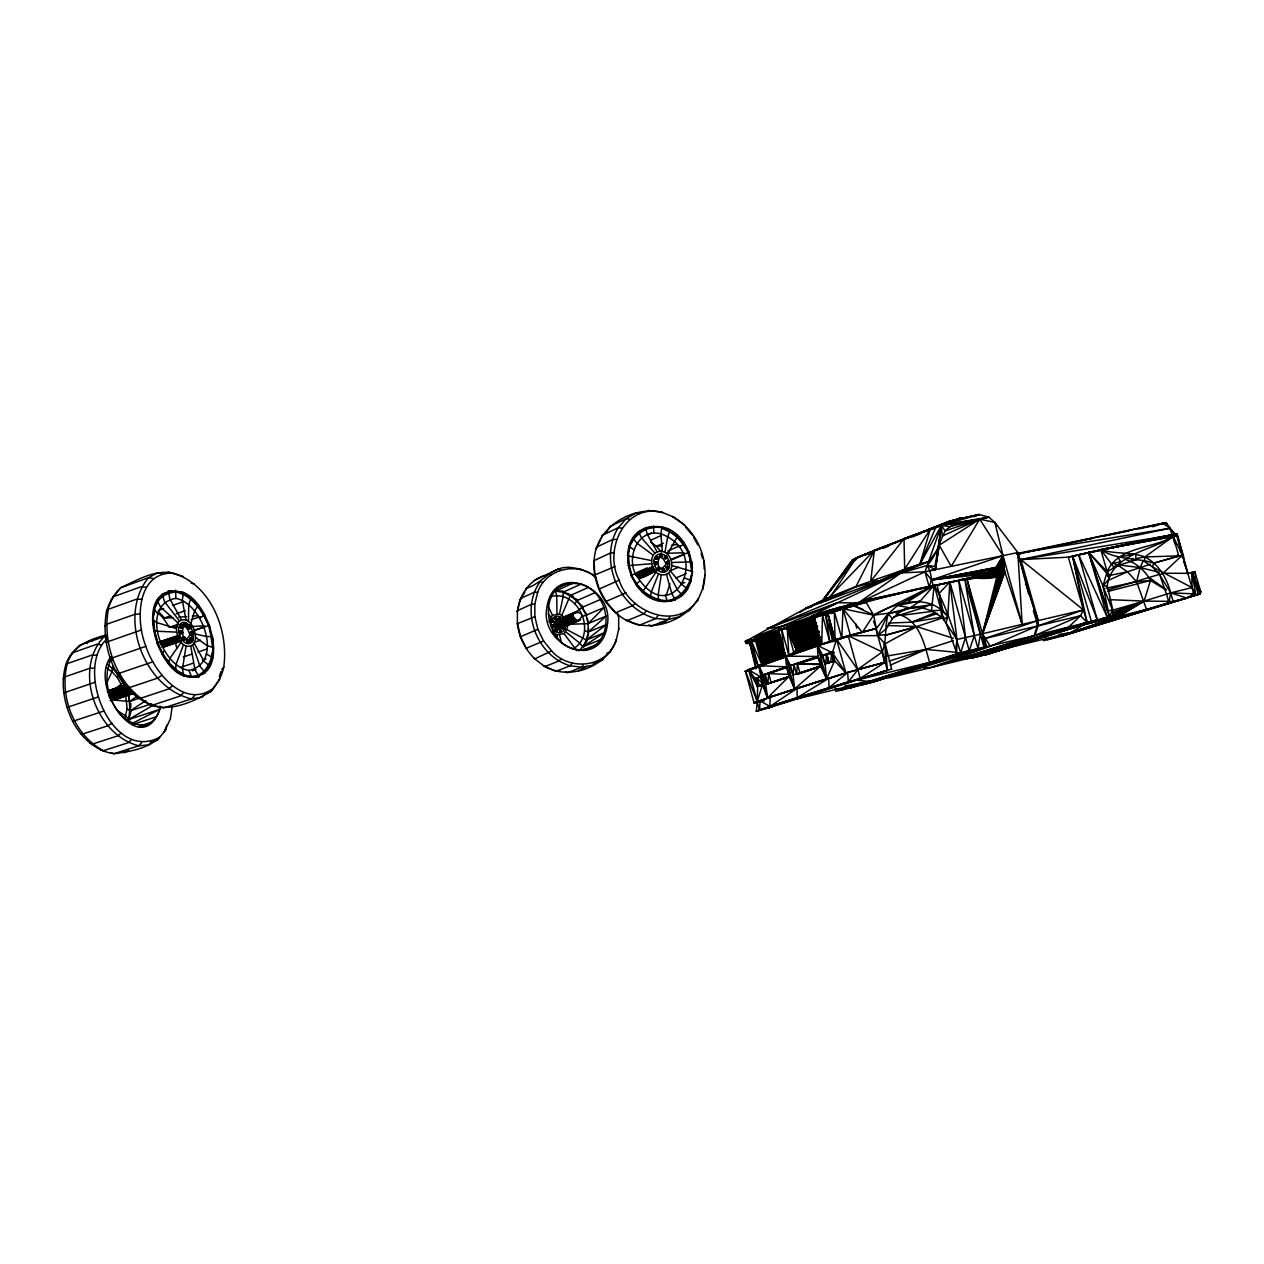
<?xml version="1.0" encoding="UTF-8"?>
<svg xmlns="http://www.w3.org/2000/svg" width="1264" height="1264" viewBox="0 0 1264 1264"><rect width="100%" height="100%" fill="white"/><g stroke="black" fill="none" stroke-linecap="round" stroke-linejoin="round"><path stroke-width="1.5" d="M557.155 638.399L557.171 634.812L552.605 632.095M190.848 646.52L194.94 669.588L198.906 676.888C157.573 682.718 128.596 584.79 183.517 592.547C212.747 603.576 233.082 685.941 183.707 675.892C153.055 665.812 132.783 579.813 183.517 592.547L182.316 600.321L186.013 619.976C196.094 623.705 200.976 648.685 186.077 646.125C175.838 642.507 170.988 617.164 186.013 619.976M175.87 598.393C139.783 604.16 160.67 666.507 188.952 670.378C223.791 663.079 203.346 603.418 175.87 598.393L175.664 590.146M188.462 621.572L188.731 604.54L191.291 597.698L175.949 591.678L168.27 590.715L169.818 598.883L181.242 619.486M825.787 597.603L821.837 601.332L856.044 558.103L904.013 538.717L941.443 525.413L979.711 519.156L994.863 522.395L1017.836 552.558L1037.317 620.798L1037.112 626.075L1034.11 635.713L956.658 653.614L956.974 639.458L949.849 582.009L990.502 575.468L998.244 576.147L1001.467 575.547L1004.69 572.387L1003.016 555.623L994.863 522.395L988.701 517.071L979.158 514.543L950.354 520.926L862.475 555.259L852.22 560.236L821.837 601.332L806.005 608.189L745.365 641.385L745.918 643.408L748.256 643.518L756.804 639.142L747.15 640.105L747.703 642.128L745.918 643.408L755.082 641.085M799.606 612.471C836.989 590.62 879.396 578.849 919.908 564.107L941.443 525.413L949.817 526.551L988.701 517.071C974.576 521.89 956.121 519.22 945.156 530.927C939.168 542.54 936.482 555.56 927.191 565.498L929.846 570.791L933.211 585.975L956.2 581.077C911.154 589.972 866.093 600.89 822.485 615.315L821.742 644.45L745.412 671.152L754.039 702.816L760.975 701.457M764.388 700.73L754.039 702.816L770.171 697.207L757.199 701.947L756.33 711.237L769.887 706.418L770.171 697.207L845.869 672.938L884.326 662.478L882.304 651.955C887.012 639.821 884.563 626.407 888.26 613.609L897.472 605.567L934.143 585.2C946.341 605.914 953.167 629.883 960.703 652.714L849.613 688.011L835.883 691.408L835.03 688.295L840.291 690.318L960.703 652.714L965.506 637.498L958.712 580.255L1004.327 570.427L1003.016 555.623L979.711 519.156L945.156 530.927L941.443 525.413L950.354 520.926L979.158 514.543L973.659 516.676M811.425 607.099L806.005 608.189L901.074 572.892L924.964 571.802L1017.836 552.558L1022.181 624.369L1004.327 570.427L1002.494 568.721L1003.016 555.623L931.505 579.907L929.182 586.828L917.664 589.466M866.203 602.454L843.009 608.774L841.792 638.399L836.752 640.026M1043.321 640.706L1061.112 636.361L1200.105 593.938L1200.8 592.058L1194.938 572.007L1187.812 573.35L1177.558 535.873L1173.134 536.505C1151.393 550.914 1111.024 553.964 1107.296 586.006L1114.121 615.679L1035.058 635.476L932.563 667.155L965.206 659.176L1035.058 635.476L1038.06 625.854L1038.265 620.577L1020.87 559.604L1018.547 557.329M666.46 574.409L671.832 593.606L675.229 599.752C626.375 615.71 604.713 519.757 661.925 526.914C699.608 534.498 705.865 607.526 658.686 600.953L658.244 594.554L661.262 574.741C648.985 572.687 647.768 549.192 662.273 551.499C674.47 553.6 675.703 576.937 661.262 574.741M662.273 551.499L660.914 533.819L661.925 526.914L645.398 527.704L647.342 534.498L657.09 551.783M658.686 600.953C680.743 603.702 694.805 581.946 691.945 561.832L671.769 562.496M675.229 599.752C650.028 605.693 625.854 580.35 628.524 556.018C627.987 534.514 651.387 520.879 670.252 530.28L667.755 536.584L664.911 552.542M129.592 720.322L128.675 719.548L130.476 703.416M955.726 650.312L946.151 623.057L947.795 616.153L949.849 582.009L933.211 585.975L934.143 585.2L943.971 620.134L956.974 639.458L955.726 650.312L956.658 653.614M112.543 666.46L111.943 671.705L106.46 683.634M986.299 654.61L1109.46 616.832L1102.951 586.022L1109.207 578.786L1100.802 549.714L1176.942 533.803L1176.8 535.715L1100.802 549.714L1068.333 557.171L1020.87 559.604L1017.947 557.424M754.324 636.993L778.924 627.465L843.009 608.774L873.614 615.157C896.208 602.106 928.566 592.563 947.795 616.153L943.971 620.134L941.696 617.211L931.521 610.733L934.143 585.2L865.066 600.526L826.624 611.128L827.209 613.261L814.348 617.638L821.742 644.45L820.32 643.329L820.099 640.263L795.972 648.653L787.282 628.698L779.493 629.551L754.324 636.993L754.877 639.047L747.703 642.128L745.365 641.385L748.256 643.518M859.883 602.407L865.066 600.526L873.614 615.157L877.753 635.634L885.306 644.277L885.163 662.257L845.869 672.938L832.391 652.698L817.35 645.446L758.763 665.67L762.508 684.567L767.548 697.854L794.598 688.991L793.097 675.039L793.966 664.753L817.95 656.427L817.35 645.446L848.223 635.729L876.3 628.477L888.26 613.609L910.191 607.81L932.437 604.619L920.777 607.51L910.191 607.81L897.472 605.567L920.35 600.969L934.143 585.2L929.182 586.828L924.964 571.802L941.443 525.413L979.158 514.543L973.612 516.502M223.775 667.013C228.863 630.215 210.898 583.842 172.568 573.082C154.382 569.385 136.717 580.445 120.633 587.76C113.839 594.554 108.925 602.612 106.429 611.918C99.967 647.705 116.794 691.218 151.949 705.359C172.015 711.727 193.787 701.52 210.93 691.455C216.934 684.235 221.943 676.382 223.775 667.013L221.69 669.462M852.189 635.286L875.794 628.587L887.423 670.362L769.887 706.418L760.043 700.762L757.231 701.488L745.412 671.152L763.093 664.674L763.614 661.293L757.752 639.837L779.177 632.063L757.183 639.963L756.03 638.826L747.703 642.128L756.804 639.142L745.918 643.408M186.077 646.125L182.458 668.703L183.707 675.892C207.059 682.181 215.844 654.831 212.447 636.535L206.143 636.471L195.193 633.88M770.171 697.207L757.231 701.488L748.557 669.62L755.24 678.721L761.386 676.698C755.193 676.082 756.172 683.208 759.332 685.862L760.264 685.783L757.357 686.463L748.557 669.62L817.35 645.446L822.785 655.732L825.013 663.821L826.561 678.847L767.548 697.854L760.375 676.793L748.557 669.62L836.563 639.284L857.577 669.493L885.163 662.257L860.073 678.484L756.33 711.237L772.351 706.797M757.831 681.407L757.231 701.488L762.508 684.567L757.357 686.463L755.24 678.721L761.386 676.698M186.709 640.485L188.826 639.758C183.201 640.216 190.248 645.951 189.553 640.516C186.582 637.309 188.462 645.351 189.869 641.67M191.227 626.96C188.905 631.763 186.14 623.721 190.959 626.201C190.106 633.469 189.284 621.477 189.284 626.043M190.406 633.043C191.385 629.235 196.236 634.591 191.97 634.986C187.562 634.165 195.509 629.804 190.548 632.395M191.907 640.327C188.573 641.701 190.485 634.749 192.95 638.115C194.609 641.812 189.458 639.426 191.701 637.325M191.97 634.986L193.692 633.58M183.233 637.862C184.275 634.291 186.819 641.527 183.754 639.347C180.61 636.424 183.754 642.807 185.176 638.036L183.801 638.083L185.018 637.672M186.282 625.775C183.169 625.475 185.713 620.482 186.756 624.4C186.535 628.935 180.594 623.421 185.223 622.82M185.065 626.201L185.571 625.206M859.52 678.183L856.328 680.174L868.889 681.391L849.613 688.011L871.828 682.402L984.071 647.247L982.476 633.738L1001.467 575.547L993.346 576.621L991.608 576.021L989.586 572.608M182.569 632.158C180.942 636.74 176.865 629.978 181.826 630.799C184.765 634.354 178.745 633.612 181.021 630.578M179.836 626.075C180.831 622.267 185.697 627.639 181.4 628.05C176.976 627.213 184.971 622.82 179.978 625.427M182.016 638.288L184.797 637.34M871.828 682.402L986.173 646.82L984.814 638.525L1037.112 626.075L990.281 646.299L982.476 633.738L1000.014 576.305L993.457 576.842L990.502 575.468L989.759 573.587L958.065 580.65C972.332 574.33 992.556 583.842 1004.137 572.086L1003.016 555.623L995.763 567.457L931.505 579.907L924.964 571.802L859.899 602.201M213.426 688.185C184.607 709.878 154.082 672.085 145.913 646.331C135.659 621.54 136.275 572.56 172.568 573.082M588.597 628.698C587.886 636.898 585.327 645.493 578.754 650.881M870.706 581.266L874.34 550.314L961.383 517.719L904.013 538.717L870.706 581.266L879.238 580.998L904.676 569.195L928.566 561.643L937.841 549.398L941.443 525.413L988.701 517.071M595.66 577.079C577.142 561.263 545.59 568.816 537.674 592.342L534.261 592.231L520.436 598.599L517.324 611.918C519.109 596.071 528.526 580.697 544.278 575.578M172.204 706.481L170.371 718.963L164.13 732.125L167.101 724.857M159.928 706.007C159.074 715.693 152.091 724.414 142.39 726.342M160.86 706.671C142.342 764.183 87.595 686.399 110.758 656.996M704.38 577.885L702.594 589.308C710.81 561.99 697.538 530.058 672.464 516.534L684.693 525.113M125.689 695.627L127.158 708.662L124.646 719.105M658.749 599.642L650.217 597.698L651.323 591.884L658.623 573.698M650.581 596.497L642.412 592.105L643.06 591.094L635.824 584.521L636.693 583.778L630.91 575.515L635.508 573.698C670.031 633.548 715.013 553.711 660.914 533.819C638.273 527.925 626.091 556.839 635.697 574.425C640.342 583.383 650.849 571.439 656.901 570.87M669.904 583.794L666.302 595.297M660.077 568.911C657.628 564.044 658.623 571.454 659.35 569.227C655.668 571.723 658.402 564.123 659.35 569.227M662.32 555.891C658.307 558.846 662.32 551.246 661.593 556.223M664.611 571.265C659.919 573.572 663.442 565.766 664.975 570.459C662.62 573.888 663.284 567.157 662.889 569.211M666.744 558.309C662.178 560.236 665.449 553.458 667.108 557.503C665.559 561.042 663.632 554.011 666.823 556.523M665.828 567.599C672.764 565.182 663.079 572.007 667.724 566.288M666.555 562.464C673.443 559.999 663.742 566.73 668.451 561.153M666.555 567.283L667.613 568.816L668.767 567.489M668.182 563.981L668.782 563.017M655.289 557.866C656.079 554.659 660.361 558.498 656.917 559.367C652.73 559.399 659.318 554.548 655.463 557.266M656.506 564.344C650.691 563.886 660.693 560.932 654.815 562.369M657.296 562.749L655.937 564.297L655.779 561.911M657.391 563.08L656.632 564.06L657.359 563.744M658.133 557.408L656.917 559.367M661.957 556.713L659.476 556.334L660.693 554.39M929.846 570.791L935.218 569.464L939.231 545.179L935.344 569.637L941.443 525.413L942.201 536.094L979.711 519.156L951.192 566.367L939.231 545.179L979.711 519.156M937.841 549.398L934.949 566.383L927.191 565.498L901.074 572.892L767.343 628.508C793.776 626.549 817.192 611.27 843.309 606.846M106.208 635.034C89.001 639.268 70.436 647.231 65.507 666.017C60.451 684.582 64.29 704.364 72.68 721.365C81.165 737.386 95.464 751.148 114.044 753.707C129.671 751.669 148.157 748.636 159.596 737.228C111.785 762.982 73.881 668.308 107.282 638.683M681.091 613.893L679.684 616.706L668.103 619.518L655.763 618.57L639.173 625.269L625.427 619.676C649.443 633.691 684.456 621.635 698.265 598.804C677.867 632.253 629.109 612.282 619.186 580.192C603.244 550.409 624.748 502.329 662.557 512.568C636.629 505.711 603.671 522.806 596.181 549.082L600.669 539.491M594.001 662.668L592.769 665.243L581.74 667.218L570.19 665.78L556.002 671.358L543.631 665.717C568.215 681.343 607.004 667.171 616.295 639.805C607.684 667.566 569.78 671.737 551.641 650.96L534.735 658.86C525.271 649.396 518.682 636.961 517.497 623.61L534.877 616.658L534.814 604.05L537.674 592.342M646.22 611.176L643.487 613.925L626.991 620.687C601.395 606.957 588.06 574.962 596.529 547.154L612.661 539.523L616.5 539.459M593.89 561.99L594.143 560.584L610.307 553.095L614.241 552.542M1168.931 602.438L1166.577 594.349L1170.701 592.879L1186.975 598.077L1168.931 602.438L1170.701 592.879C1166.783 578.043 1158.914 564.234 1144.884 556.95C1130.853 551.61 1115.306 554.39 1100.802 549.714L1114.279 567.615L1107.153 571.691L1102.951 586.022L1112.446 609.88L1109.46 616.832L1088.604 552.415L1176.942 533.803L1183.799 557.219L1182.409 557.851L1182.456 555.054L1153.842 563.112C1136.162 557.55 1117.06 560.3 1100.802 549.714L1176.199 533.645L1193.801 593.811L1186.975 598.077L1135.941 612.724M198.353 675.371L205.068 672.969L204.326 671.595L209.745 666.46L208.829 665.322L212.621 657.801L211.609 656.98L213.537 647.61L207.043 645.588L195.525 637.388M563.997 616.832L559.478 614.114L563.144 596.655L563.065 592.216L580.824 584.205C610.733 592.231 616.864 643.139 583.51 650.612M183.596 644.545L175.917 664.643L175.712 670.963L183.707 674.391M525.745 590.446L526.219 588.313C542.224 583.905 551.167 566.13 569.29 567.41C577.743 567.915 585.69 570.585 592.942 574.915M836.563 639.284L845.869 672.938L767.548 697.854L758.763 665.67L817.35 645.446L825.013 663.821L833.655 661.198C835.867 653.441 828.552 651.308 822.785 655.732L832.391 652.698L836.563 639.284L823.591 643.803L848.223 635.729L876.3 628.477L873.503 621.24M618.633 629.504L618.712 615.947L618.428 616.721L617.559 613.087M615.916 641.496L618.902 628.255M168.823 592.231L161.871 594.238L162.629 595.644L156.894 600.526L157.842 601.711L153.718 609.185L154.793 610.054L152.596 619.597L157.02 622.631L176.454 628.587M550.456 596.687C578.738 588.676 598.409 634.955 572.608 649.206M601.427 537.895L601.98 535.509L618.143 527.752L626.312 518.603L636.582 512.663L639.537 513.563M557.171 634.812L564.139 633.643L567.694 627.102M577.917 620.877C561.105 610.243 592.026 609.216 577.917 620.877L558.878 628.966C554.469 629.014 552.415 621.809 556.76 620.103L575.768 611.887M556.587 631.163C557.471 631.368 554.375 626.991 554.77 630.894C557.329 633.09 558.103 627.402 554.943 629.298M559.999 631.7C558.704 627.544 563.065 633.201 559.399 631.968C563.618 632.758 559.715 628.477 560.221 629.741M562.796 627.45C569.59 626.991 558.988 629.504 563.207 628.571M562.796 627.75C561.374 625.838 565.087 628.445 564.771 628.319M832.391 652.698C819.246 651.197 832.154 675.482 831.301 653.125L832.391 652.698L834.635 660.819L845.869 672.938M551.752 620.845C554.896 618.57 553.095 624.448 551.151 621.098M552.147 625.838L553.806 625.301L553.822 627.149L551.768 626.991L553.585 627.26M553.427 622.141C552.178 623.626 554.185 619.708 551.783 620.261M555.07 617.938C559.889 619.881 552.242 620.103 554.659 617.685C559.889 617.432 554.28 620.087 554.469 618.507M552.984 627.529C555.623 625.664 549.761 625.001 553.047 624.969M555.797 631.068L555.781 628.919M548.908 621.777L552.494 615.236L559.478 614.114M956.974 639.458L982.476 633.738L996.79 577L1000.014 576.305M1167.162 593.969L1144.125 601.095L1118.972 616.074L1061.112 636.361L1146.559 609.517L1136.605 581.709L1140.175 567.599L1143.32 560.505M175.996 669.636L168.207 663.426L169.787 658.465L181.273 642.175M611.018 649.822L610.433 651.892L606.846 653.298M984.814 638.525L1037.317 620.798L982.476 633.738L998.434 576.795M1176.942 533.803L1176.184 536.552L1177.558 535.873L1180.26 548.544M828.268 663.063L825.013 663.821L827.13 656.443M674.707 598.488L682.197 595.423L681.422 594.317L687.632 588.977L686.668 588.092L691.187 580.84L690.112 580.239L692.656 571.597L671.99 565.577M190.753 623.942L194.672 610.717L198.511 605.235L183.517 593.985M830.464 610.781L812.009 615.947L827.209 613.261L754.877 639.047L812.594 618.064L812.009 615.947L837.684 602.675L901.074 572.892L928.566 561.643L919.908 564.107L930.32 529.095L949.248 521.384L979.158 514.543M1125.639 559.62C1136.146 562.717 1145.532 570.917 1150.477 580.492L1144.125 601.095L1118.972 616.184L1070.592 632.648L1008.403 647.832M645.92 528.968L638.304 531.86L639.094 532.981L632.695 538.211L633.675 539.112L628.951 546.364L630.072 546.98L627.355 555.733L651.497 560.6M219.351 676.619L221.105 671.247M814.348 617.638L813.747 619.455L820.32 643.329L788.862 655.447L781.626 629.093L814.348 617.638L820.32 643.329L793.745 652.224L788.862 655.447L787.282 628.698L814.332 619.328L814.695 620.656L791.864 629.077L787.282 628.698L793.745 652.224L820.32 643.329M1003.6 568.579L1000.835 568.2L1003.016 555.623L997.407 567.236L931.505 579.907L989.965 571.96C1017.236 570.522 995.669 562.401 989.412 571.644L989.759 573.587L931.505 579.907L997.533 567.884L999.097 567.267L1003.016 555.623L1022.181 624.369M991.181 575.12L1004.69 572.387L982.476 633.738L1002.81 574.551L1002.068 573.35L1003.853 570.522L1003.284 569.084L989.412 571.644L990.502 575.468M594.759 575.689L594.143 560.584M982.476 633.738L1004.343 572.845M603.434 657.628L602.565 659.998L593.574 663.489M122.987 687.569L117.268 677.393L118.453 674.233L108.104 664.769M583.541 647.721L582.704 646.884L587.349 640.595L586.37 640.011L588.676 633.912M704.68 575.973L705.186 574.63M690.744 607.81L689.702 610.401L686.336 611.729M697.491 601.048L703.179 587.491M919.908 564.107L935.866 527.262L949.248 521.384L927.902 529.695L930.32 529.095L904.676 569.195L901.074 572.892L859.741 601.917M663.632 571.739L664.975 570.459M110.932 659.524C98.924 684.203 115.435 726.942 146.039 725.157M1113.078 567.978L1118.545 565.703L1120.568 561.311M561.864 615.157L570.759 594.428L573.477 596.576M843.199 573.635L844.905 570.127L847.954 568.753M643.06 591.094L656.19 571.944M855.886 586.796L874.34 550.314L825.661 600.89L855.886 586.796L879.238 580.998M667.313 554.296L677.883 535.904L661.878 528.194M959.566 659.46L970.641 658.244L1068.27 627.465L1080.515 615.742L1083.485 609.912L1072.599 556.128L1172.06 535.051L1170.069 528.241L1166.087 522.585L1016.983 553.521L1170.069 528.241L1175.583 534.498L1169.105 527.925L1166.087 522.585L1161.885 524.054L1162.801 523.28L1170.069 528.241L1020.87 559.604L1083.485 609.912L1038.06 625.854L1033.383 610.828M1109.887 575.847L1107.153 571.691C1118.055 546.364 1152.452 549.097 1173.134 536.505L1182.456 555.054L1163.07 573.224L1159.673 574.851L1152.468 566.967L1144.41 561.437L1144.884 556.95L1173.134 536.505L1178.791 555.86L1144.884 556.95L1135.988 558.609L1135.546 553.806L1118.198 557.298L1120.394 561.785L1111.388 563.776M818.788 630.847L817.934 632.427L813.747 619.455L781.626 629.093L756.03 638.826L763.851 664.896L757.183 639.963L777.945 632.079L781.626 629.093L784.359 655.479L763.093 664.674L757.752 639.837M817.35 625.633L816.497 627.197L792.433 635.792L787.282 628.698L814.695 620.656L813.747 619.455L790.3 628.034L792.228 630.388L814.427 622.394L791.011 630.657L787.282 628.698L796.32 649.949L797.963 651.276L820.257 643.566M520.183 600.337L524.813 592.089M1131.233 561.485L1132.955 558.419M998.244 576.147L966.928 578.786L980.374 634.165L978.036 648.637L863.976 684.409L984.071 647.247L964.795 579.102L974.323 635.492L969.219 650.691L860.089 685.388L978.036 648.637L958.712 580.255M920.35 600.969L910.191 607.81L900.474 611.65L892.305 618.791L886.285 628.808L877.753 635.634L848.223 635.729L831.744 641.512M574.946 603.813L577.537 599.784L563.065 592.216L555.481 591.11L556.697 595.723L556.997 613.767M583.383 664.58L581.74 667.218L567.473 672.764L565.419 671.642M669.936 616.595L668.103 619.518L651.434 626.17L648.922 624.953M704.174 561.09L704.143 568.958M908.421 601.285L934.143 585.2L873.614 615.157L862.332 632.348L843.009 608.774L822.485 615.315L829.911 642.144L823.37 643.992M106.429 611.918L113.175 596.782L141.11 586.749L146.245 587.254M65.507 666.017L72.317 652.84L96.933 644.245L101.468 644.83M990.834 574.994L990.123 575.957L991.671 575.404L991.798 576.526L993.457 576.842L998.212 576.21L1004.69 572.387M219.857 679.052L210.93 691.455L207.233 692.672M658.038 615.679L655.763 618.57C618.807 608.9 598.378 560.726 618.143 527.752L621.777 528.115M87.105 643.265L88.78 641.148L92.177 641.069M168.76 662.368L161.729 653.788L164.478 650.581M1004.137 572.086L1003.853 570.522L990.249 573.477L989.965 571.96L991.671 570.175L999.097 567.267L994.183 567.931M1109.113 599.642L1144.125 601.095L1112.936 612.882L1144.125 601.095L1171.254 601.38M572.26 663.173L570.19 665.78C536.679 655.89 519.425 610.702 540.06 581.851L543.251 582.341M151.285 741.731L148.725 744.891L138.756 745.792L114.044 753.707L110.553 752.601M204.894 693.746L202.05 697.254L191.528 698.866L163.53 708.03L148.315 704.222M111.074 599.926L120.633 587.76L148.425 577.711L157.795 572.734L162.25 573.745M166.09 729.454L157.368 740.214L152.122 741.889M63.2 678.752L64.827 676.888L89.633 668.372L94.5 668.04M661.293 555.244L662.02 554.912L661.072 554.975M104.675 626.407L106.539 624.321L134.711 614.383L140.13 613.862M606.625 532.081L610.117 526.424L626.312 518.603L629.63 519.283M194.767 695.279L191.528 698.866C143.669 687.916 117.125 616.232 148.425 577.711L153.26 578.549M141.694 742.568L138.756 745.792C95.859 735.221 72.585 669.288 104.201 636.598L107.029 637.167M520.31 636.835L537.864 629.267L534.877 616.658M70.405 655.605L79.679 645.177L104.201 636.598M821.363 602.881L824.081 600.116M124.378 681.912L113.997 689.528M560.647 617.543C557.787 619.076 560.884 616.421 561.548 618.649M561.421 658.544L558.925 660.977L544.831 666.618L533.929 658.26L534.735 658.86M636.693 583.778L639.537 581.077M183.738 692.593L180.057 696.101L151.949 705.359C118.216 687.995 101.752 645.651 108.356 609.248L136.401 599.247L141.742 599.294M131.472 739.63L128.106 742.758L103.316 750.737L100.219 749.757M199.759 618.459L204.689 614.652L191.022 598.962M793.745 652.224L796.32 649.949L821.679 641.306L797.963 651.276L797.521 649.68L820.462 641.575L813.747 619.455L815.422 623.294L792.575 631.668L791.375 631.937L787.282 628.698L795.609 647.373L797.173 648.385L819.451 640.643L795.972 648.653L797.173 648.385L796.81 647.105L819.736 638.952L819.025 636.345L794.55 643.518L787.282 628.698L792.228 630.388L814.206 621.114M758.763 665.67L763.235 674.929L765.779 684.266L789.115 676.366L767.548 697.854L765.779 684.266L758.763 665.67L786.524 666.871L794.598 688.991L820.62 666.081L817.95 656.427L785.592 656.19L786.524 666.871L789.115 676.366L794.598 688.991L847.638 672.574L848.349 681.896L759.553 709.957L757.199 701.947M840.291 690.318L846.201 685.262M679.305 547.328L684.298 543.378L669.904 531.449M769.887 706.418L797.236 697.633L797.015 688.406L769.887 706.418L829.01 687.727L847.638 672.574M172.552 685.799L168.412 689.07L140.209 698.423L137.033 697.554M63.674 692.909L95.053 682.276M635.302 603.386L632.158 605.835L615.742 612.708L614.636 612.029M567.078 629.693L586.37 640.011L606.262 624.621L588.218 632.079L584.568 630.625M121.328 733.057L117.552 735.948L92.683 744.006L89.981 743.279M192.333 633.217L193.392 632.442L192.175 632.853M106.002 642.349L141.552 629.93M111.722 699.924L129.639 701.425L137.523 695.895M573.398 613.767L583.099 606.752L570.364 595.47L588.202 587.507M565.861 631.921L579.86 643.218L582.704 646.884L604.429 632.648L586.37 640.011M127.158 708.662L130.066 710.905L145.945 700.572M162.029 675.308L157.463 678.183L129.181 687.663L126.432 687.221M756.33 711.237L887.423 670.362L768.243 707.966L771.53 705.881M666.27 621.272L662.952 623.357L659.982 622.267M641.48 577.585L655.131 570.949M1114.2 611.744L1116.728 612.203L1118.972 616.074L1083.722 624.716L1070.592 632.648L1059.011 634.417M111.99 723.277L107.819 725.789L82.903 733.942L80.564 733.594M990.218 653.678L984.514 655.036L1097.31 619.85L1072.599 556.128L1087.103 622.457L970.641 658.244L986.457 654.562L989.601 652.682M626.075 592.8L605.519 601.632M598.725 589.229L619.186 580.192M153.971 704.743L128.675 719.548L125.973 716.024L117.726 710.905M551.357 620.577L552.147 620.118M559.099 618.112L559.889 617.669M551.752 625.569L552.542 625.127M555.56 629.03L554.754 629.488L556.049 628.872M551.641 650.96L543.599 640.974L525.966 648.4M884.026 644.34L916.748 626.581L944.145 617.369M1103.203 617.764L1112.794 617.18L1118.672 614.92L1144.125 601.095L1112.162 610.338M124.109 752.759L128.486 750.405M1192.853 573.129L1194.938 572.007L1195.554 577.648M578.454 670.789L586.575 666.444M558.878 628.966L580.571 619.518M132.341 723.34L159.406 709.483L128.675 719.548L131.029 711.363L130.066 710.905L128.754 694.821M580.824 584.205C529.6 574.535 544.326 661.499 588.898 648.448M1118.672 614.92L1112.494 616.026L1144.125 601.095L1113.489 612.187L1144.125 601.095L1112.415 614.873L1112.999 617.638M152.912 661.83L117.283 673.917M833.15 612.519L829.484 613.309L849.898 604.35L858.145 603.023L837.684 602.675L767.343 628.508M534.356 580.46L558.214 569.021L560.71 569.985M800.159 697.365L796.683 698.992L868.889 681.391L845.821 685.91M648.069 534.609L651.513 533.013M806.005 608.189L830.48 596.845L856.044 558.103L883.236 547.154L854.132 559.178L823.338 600.068L852.22 560.236L861.258 555.765L868.763 553.995M1181.808 555.797L1183.199 555.149M650.865 540.202L661.246 535.43M558.751 587.397L565.814 584.173M573.192 583.052L555.481 591.11L563.191 591.062M554.849 617.496L555.955 617.069M663.363 543.172L656.411 546.332L650.581 542.066M551.941 625.396L552.779 625.016M822.485 615.315L838.617 609.785L838.016 607.652L858.145 603.023L852.615 604.587M104.122 710.937L72.68 721.365M1107.722 580.65L1127.456 571.755L1150.43 564.234M667.771 551.088L679.969 545.637M659.524 555.07L660.961 554.327M656.458 556.871L657.47 556.65L656.174 556.839M657.011 557.171L657.738 556.855L656.743 556.982M655.574 558.83L657.643 559.051M664.516 556.46L665.765 555.939M768.243 707.966L775.132 704.901M664.2 556.966L665.054 556.35M665.875 556.587L666.602 556.271L665.607 556.397M654.626 562.591L656.348 561.88M656.174 562.496L656.901 562.18L655.621 562.196M665.212 558.814L666.934 558.103M896.113 613.877C919.086 618.428 924.205 643.171 929.561 662.431L856.328 680.174L861.669 677.804M890.235 665.196L925.912 649.412L953.325 640.627M1078.413 629.867L1069.834 633.185L1075.364 631.115M637.024 572.402L647.279 567.868M655.21 564.629L656.237 564.423M655.795 564.771L657.233 564.013M635.697 574.425L652.777 566.904M594.807 592.753L576.905 600.621L587.049 614.873L582.767 616.232M666.728 561.88L668.166 561.121M672.353 559.525L682.844 554.928M636.329 575.594L653.425 568.073M637.182 576.574L654.294 569.069M657.327 567.773L659.065 567.046M666.839 563.444L668.909 563.649M667.898 564.028L669.335 563.286M638.194 577.3L655.305 569.811M659.84 567.615L659.271 568.247M639.3 577.727L654.705 570.996M640.421 577.822L655.842 571.107M658.212 569.906L659.95 569.195M666.191 566.778L667.439 566.256M665.875 567.283L668.277 566.588L667.281 566.714M662.368 569.416L663.616 568.879M662.052 569.906L662.905 569.306M663.173 569.227L664.2 569.021M663.726 569.543L664.453 569.211L663.458 569.337M555.607 617.369L556.476 617.227M666.886 569.148L668.609 568.421M667.455 569.1L668.419 568.642M1035.058 635.476L1080.515 615.742L1087.103 622.457L972.901 657.754L1091.369 621.351L1072.599 556.128M664.058 571.375L664.911 570.775M551.546 620.387L552.637 619.96M600.226 599.578L582.277 607.352L586.085 615.189L588.123 623.626L588.218 632.079L606.151 616.058L588.123 623.626L567.662 624.337M555.639 619.66L556.918 619.06M558.893 618.933L560.663 619.834M669.809 570.98L678.578 567.204M552.4 622.141L553.616 621.951M555.86 620.561L576.779 611.729M555.133 621.288L574.125 613.087M565.719 617.085L577.822 611.871M554.612 622.22L573.603 614.035M554.343 623.31L573.335 615.141M554.359 624.495L573.35 616.326M554.643 625.664L573.635 617.511M552.447 627.529L553.332 627.307M555.165 626.739L574.172 618.617M555.907 627.671L574.93 619.565M586.085 615.189L604.097 607.526L588.123 623.626L587.476 618.38M556.824 628.382L575.847 620.292M675.734 578.043L686.273 573.556M557.835 628.824L576.858 620.735M559.889 628.793L579.844 620.245M555.465 631.431L557.013 630.862M559.194 630.309L560.489 629.709M563.365 629.172L564.455 628.745M779.209 632.174L758.1 641.101L757.183 639.963L763.614 661.293L765.241 662.589L784.991 655.763L763.472 662.984L784.612 654.42M779.003 633.943L759.648 642.128L758.447 642.381L757.183 639.963L763.266 660.029L784.201 652.903M559.889 632.253L560.774 632.032M837.684 602.675L778.924 627.465L779.493 629.551M681.343 583.936L684.851 582.451M779.698 636.503L759.143 644.909L757.183 639.963L762.935 658.765L764.467 659.761L784.739 652.572M745.365 641.385L747.166 642.507L751.495 641.48L762.35 665.622L763.851 664.896L756.03 638.826L777.945 632.079L780.473 637.419L759.49 646.157L757.183 639.963L760.328 644.64L779.999 637.593M819.578 638.525L813.747 619.455L816.133 625.901L793.286 634.244L793.634 635.523L792.433 635.792L815.912 627.576L793.634 635.523L787.282 628.698L793.128 638.367L817.223 629.82L816.133 625.901L791.722 633.217L815.786 624.59L813.747 619.455L819.736 638.952L795.261 646.078L820.589 637.388L795.261 646.078L787.282 628.698L791.722 633.217L816.623 623.026L791.375 631.937L792.923 632.964L815.138 625.001M780.409 639.063L759.822 647.421L757.183 639.963L762.587 657.501L783.506 650.344M781.31 639.868L760.17 648.685L757.183 639.963L762.239 656.253L763.772 657.233L784.043 650.012M781.105 641.606L760.517 649.949L757.183 639.963L761.892 654.989L782.795 647.784M782.021 642.412L760.865 651.197L757.183 639.963L761.544 653.725L763.093 654.72L783.348 647.468M835.077 640.564L827.651 613.704L835.077 640.564L831.633 641.622L841.792 638.399L834.335 611.444L835.077 640.564L832.929 641.464L825.518 614.667L827.967 613.767L834.888 638.826M843.404 637.735L850.498 635.776L843.009 608.774L853.864 605.756L862.822 609.343M757.183 639.963L761.212 652.461L781.8 644.166M782.716 644.972L761.544 653.725L782.448 646.52L763.093 654.72L762.745 653.456M817.097 631.558L793.839 640.943L787.282 628.698L794.345 638.099L816.576 630.199L793.128 638.367L794.345 638.099L793.982 636.819L816.86 628.508L813.747 619.455L819.388 637.656L795.261 646.078M783.411 647.531L762.239 656.253L763.424 655.984L763.772 657.233L783.206 649.269M817.713 626.944L816.497 627.197L813.747 619.455L818.661 635.034L794.55 643.518L817.808 634.165M784.122 650.091L762.935 658.765L764.12 658.497L764.467 659.761L783.901 651.813M787.282 628.698L794.203 642.223L818.298 633.738L817.587 631.115L794.693 639.379L795.04 640.674L787.282 628.698L794.898 644.798L796.462 645.809L818.535 636.772M935.708 612.44L911.96 622.141L888.576 623.105M784.818 652.635L763.614 661.293L764.815 661.025L765.241 662.589M635.508 573.698L652.619 566.762M751.464 642.807L749.615 642.618L758.479 667.076L763.851 664.896L745.412 671.152L750.658 670.283M582.704 646.884L600.748 639.6M582.83 650.059L595.455 644.988M691.534 571.312L689.085 552.21L670.868 559.462M66.913 707.477L98.339 696.922M883.015 548.292L888.481 546.159M912.181 536.916L921.282 533.361M928.582 530.517L937.698 526.962M941.332 525.54L961.383 517.719L904.013 538.717L904.676 569.195M834.003 652.382L831.301 653.125L833.655 661.198L834.635 660.819L826.561 678.847L820.62 666.081L793.097 675.039L785.592 656.19L794.598 688.991M990.091 570.775L1002.494 568.721L991.339 569.606L1000.819 567.552L995.953 568.105L931.505 579.907L1002.542 568.089M1112.936 612.882L1115.875 611.76M1116.728 612.203L1112.557 613.798L1117.502 612.914M868.242 553.932L862.475 555.259L961.383 517.719M999.761 575.673L1001.467 575.547L991.798 576.526L1002.81 574.551L996.696 576.684M780.536 637.246L760.328 644.64L759.996 643.376L758.795 643.645L779.92 634.749L759.648 642.128L758.1 641.101L779.54 633.359M164.841 573.382L168.523 572.055L183.47 576.526M790.3 628.034L814.332 619.328M790.664 629.346L814.695 620.656M759.301 640.848L778.956 633.754L758.1 641.101L759.301 640.848L759.648 642.128L779.303 635.034M814.048 621.066L791.864 629.077L792.228 630.388L791.011 630.657L796.32 649.949L797.521 649.68M758.447 642.381L779.888 634.654M782.337 643.597L760.865 651.197L762.397 652.192L782.637 644.909M763.472 662.984L784.359 655.479L787.361 655.447M759.143 644.909L780.583 637.214M780.947 638.494L759.49 646.157L761.023 647.152L780.694 640.137M816.133 625.901L792.07 634.512L815.833 627.497M796.115 644.529L819.025 636.345L794.898 644.798L796.115 644.529L796.462 645.809M759.822 647.421L781.294 639.774L761.023 647.152L760.675 645.904L759.49 646.157L780.441 638.81M779.856 641.685L760.17 648.685L761.702 649.68L781.405 642.697M781.136 641.369L760.17 648.685L781.057 641.417M792.433 635.792L816.86 628.508L792.781 637.072L793.982 636.819L816.212 628.903M760.517 649.949L781.989 642.317L761.702 649.68L761.37 648.416M763.235 674.929L790.269 665.986L763.235 674.929L786.524 666.871M110.3 658.576L145.913 646.331M781.831 643.913L760.865 651.197L781.752 643.961M816.939 631.51L794.693 639.379L793.492 639.647L817.587 631.115L793.128 638.367M761.212 652.461L782.1 645.24M793.839 640.943L819.151 632.158L793.839 640.943L818.298 633.738L813.747 619.455L817.223 629.82M158.221 610.512L163.688 608.584M172.805 605.377L183.738 601.522M791.722 633.217L815.185 624.969M783.048 646.157L761.544 653.725L782.542 646.457M818.298 633.738L794.203 642.223L795.751 643.234L818.013 635.429L794.55 643.518M817.65 634.117L795.404 641.954L795.751 643.234M761.892 654.989L783.396 647.437M170.687 615.773L163.404 618.317L157.573 612.345M176.154 613.862L185.255 610.686M783.743 648.716L762.239 656.253L783.238 649.017M762.587 657.501L782.305 650.612M995.021 576.305L993.457 576.842L999.619 575.499M747.166 642.507L756.804 639.142M784.438 651.26L762.935 658.765L783.933 651.576M819.736 638.952L795.609 647.373L819.435 640.532M763.266 660.029L784.802 652.54M173.057 617.606L163.404 618.317L169.392 627.292L178.493 624.147M191.227 619.723L200.312 616.579M183.628 623.594L185.476 622.804M183.533 623.879L186.266 623.31L184.797 623.468M180.136 625.222L181.826 624.637M183.485 624.242L184.702 623.816M179.867 625.727L182.364 624.89L180.61 625.064M183.533 624.621L184.749 624.195M181.4 625.569L182.616 625.159L180.878 625.143M183.628 625.016L184.844 624.59M179.867 626.47L181.052 625.664M179.978 626.865L182.632 627.623M181.779 626.28L183.011 625.854M183.801 625.38L185.018 624.969M184.023 625.712L185.239 625.285M180.136 627.228L181.368 626.818M184.26 625.964L185.492 625.554M180.357 627.56L181.574 627.134M185.271 626.075L186.487 625.648M180.61 627.813L181.826 627.402M188.289 625.949L189.963 625.364M188.115 626.154L190.232 625.443M785.149 653.82L763.614 661.293L784.628 654.12M1152.547 526.756L1162.801 523.28L1017.014 554.138L1055.661 546.111M893.616 616.958L925.09 607.147M188.02 626.454L190.501 625.617L189.015 625.87M187.988 626.802L189.205 626.391M188.02 627.197L189.237 626.77M189.742 626.628L204.626 625.775M188.131 627.576L189.347 627.165M189.916 626.991L191.133 626.581M188.289 627.955L189.505 627.529M179.425 631.336L181.542 630.625M188.51 628.271L189.726 627.86M179.314 631.637L181.826 630.799L179.804 630.989M190.058 627.766L191.275 627.355M188.763 628.54L191.243 627.702M179.283 632L180.499 631.573M189.031 628.714L191.133 628.003M179.314 632.379L180.547 631.968M181.068 631.81L182.285 631.384M189.537 628.761L190.975 628.208M179.425 632.774L180.641 632.348M181.242 632.174L182.458 631.763M179.583 633.153L180.815 632.727M179.804 633.485L181.036 633.059M181.384 632.964L182.601 632.537M180.057 633.738L182.569 632.901M180.325 633.912L182.458 633.185M159.343 642.159L178.982 635.397M195.794 629.993L204.894 626.849M190.437 632.695L191.654 632.269M835.393 640.611L832.929 641.464L827.967 613.767M159.975 643.597L179.63 636.835M190.453 633.422L191.622 632.632M108.957 661.672L112.559 660.424M190.548 633.817L193.187 634.575M190.722 634.196L191.938 633.77M160.828 644.845L180.468 638.099M182.316 637.404L184.007 636.835M190.927 634.512L192.144 634.101M182.142 637.625L184.275 636.914M182.048 637.925L184.544 637.088M192.444 634.354L193.661 633.928M191.717 635.018L193.566 634.228M182.048 638.668L183.264 638.257M161.808 645.841L179.662 639.71M182.158 639.063L183.375 638.652M182.316 639.442L183.549 639.015M184.07 638.857L185.287 638.431M162.851 646.489L180.705 640.374M182.537 639.758L183.754 639.347M184.102 639.236L185.318 638.826M182.79 640.026L185.287 639.173M162.124 647.389L181.779 640.674M183.059 640.2L185.192 639.473M163.103 647.279L180.942 641.164M183.327 640.263L185.018 639.695M190.106 638.083L192.223 637.372L190.485 637.735M189.995 638.383L192.491 637.546L190.738 637.704M189.963 638.731L191.18 638.32M191.275 637.957L192.728 637.799L191.006 637.783M186.867 640.263L188.557 639.679M190.011 639.126L191.227 638.699M191.512 638.209L192.95 638.115M186.598 640.769L189.094 639.932M190.106 639.505L191.322 639.094M193.123 638.494L191.733 638.541M186.566 641.132L187.783 640.706M190.279 639.884L191.496 639.473M186.598 641.512L187.815 641.101M190.485 640.2L191.701 639.789M190.738 640.469L191.954 640.042M186.709 641.907L187.925 641.496M188.51 641.306L189.726 640.88M186.867 642.286L188.099 641.859M188.605 641.701L189.837 641.275M191.006 640.643L192.965 640.137M187.088 642.602L188.304 642.191M188.62 642.428L189.837 642.017M188.51 642.728L189.726 642.317M188.131 643.076L189.568 642.539M193.234 642.665L200.518 640.169M822.785 655.732L827.667 654.594L826.814 654.626L829.01 662.747L834.635 660.819L825.013 663.821M754.039 702.816L760.043 700.762L759.553 709.957L860.073 678.484L857.987 669.525L848.349 681.896L797.236 697.633L828.726 678.341L829.01 687.727M183.312 657.011L192.428 653.93M197.895 652.066L207.027 648.985M937.651 613.419L911.96 622.141L942.138 617.101M108.704 690.539L125.215 684.993M107.898 690.934L126.242 684.772M787.393 677.615L765.779 684.266L765.241 674.455L790.269 665.986M786.603 667.597L768.717 673.649L767.801 683.777L787.44 677.504M817.824 657.059L790.49 665.528L785.592 656.19M830.732 653.567L833.734 652.556L831.301 651.908M107.235 691.661L125.594 685.483M110.616 690.792L123.445 686.478M180.515 667.424L193.329 663.126M202.461 660.045L206.127 658.813M108.641 692.04L127 685.862M108.435 693.241L126.795 687.063M108.483 694.552L128.691 687.79M108.799 695.911L129.007 689.149M109.336 697.222L131.377 689.844M177.75 635.76L156.752 642.744L162.519 653.077M110.063 698.36L132.104 690.997M192.318 670.836L195.999 669.604M110.932 699.292L132.973 691.929M117.52 697.428L123.019 695.595M110.047 700.525L133.921 692.561M111.027 700.825L133.052 693.478M111.959 700.777L134.774 693.035M212.494 647.136L209.429 625.317L194.245 630.309M128.185 694.963L129.639 701.425L138.645 698.439M829.626 613.214L843.009 608.774M821 662.573L817.95 656.427L790.49 665.528L793.097 675.039M1114.848 566.462L1138.058 559.225M763.409 684.503L757.357 686.463L763.409 684.503L757.136 678.136L755.24 678.721L758.147 678.041M801.913 672.811L820.462 666.665M1191.273 573.066L1194.938 572.007L1191.51 572.987M130.066 710.905L151.696 703.764M132.831 724.43L156.388 716.751M139.103 726.247L151.838 722.107M765.779 684.266L787.456 677.235L767.801 683.777L765.241 674.455M820.51 666.586L796.573 674.249L793.966 664.753L817.998 656.616L797.458 663.932L796.573 674.249L800.065 673.428L797.458 663.932L817.998 657.675M1108.244 589.767L1159.641 574.314M856.328 680.174L885.558 670.789M929.561 662.431L849.613 688.011L969.219 650.691L949.849 582.009L939.421 593.1L941.696 617.211M1166.04 590.019L1150.477 580.492L1107.849 591.457M1193.137 592.848L1195.807 594.838L1191.984 587.602L1191.873 572.418L1200.105 593.938L1072.251 632.6L1132.054 613.909L1122.701 616.516M1135.783 612.724L1148.786 608.584M889.098 661.119L925.912 649.412L956.848 652.35M750.658 670.031L745.412 671.152L756.615 667.661M867.862 683.429L986.173 646.82L966.928 578.786L991.608 576.021M1061.112 636.361L1173.182 601.411L1170.701 592.879L1159.673 574.851L1166.577 594.349M1034.11 635.713L931.631 667.376L888.655 677.883L990.281 646.299L931.631 667.376L923.921 668.214M1091.369 621.351L976.803 656.853L1097.31 619.85L1078.555 554.722L1172.06 535.051L1020.87 559.604M965.206 659.176L1068.27 627.465M986.457 654.562L1107.343 617.353L1088.604 552.415L1107.153 571.691M1191.209 573.161L1194.938 572.007M984.514 655.036L1107.343 617.353L1078.555 554.722M1078.192 631.036L1198.256 594.238L1191.873 572.418L1200.8 592.058L1199.03 589.293M1173.182 601.411L1047.524 639.679L1044.98 637.072M1069.834 633.185L1198.256 594.238M815.422 623.294L791.011 630.657L815.059 621.983L815.786 624.59M843.53 637.878L850.498 635.776M862.475 555.259L872.271 552.336M855.949 559.13L852.22 560.236L855.839 559.762M793.982 636.819L816.544 630.104M661.246 554.343L659.966 554.706M795.972 648.653L820.462 641.575M1182.456 555.054L1153.842 563.112L1152.468 566.967L1191.984 587.602L1170.701 592.879L1193.801 593.811M884.737 635.523L916.748 626.581L953.325 638.288M615.157 566.446L595.044 574.867L599.183 588.961L606.246 601.885L615.742 612.708M884.705 635.413L916.748 626.581L886.111 625.459M745.412 671.152L750.99 669.62M847.022 605.883L858.145 603.023M1112.446 609.88L1107.801 611.065L1088.604 552.415L1106.442 572.94L1109.207 578.786M755.129 640.564L751.495 641.48L758.479 667.076M1083.722 624.716L1146.559 609.517M1038.06 625.854L1080.515 615.742M1083.485 609.912L1038.265 620.577L1025.815 583.873M185.745 622.883L184.007 623.247M833.655 661.198L831.759 653.456L834.177 652.888L831.301 653.125L833.734 652.556M867.752 600.842L902.306 592.958M906.146 592.089L913.825 590.335M989.759 573.587L933.211 585.975L937.035 584.616L943.149 611.555M991.829 575.578L1002.068 573.35L991.102 575.215M991.798 576.526L1004.011 573.319L990.423 573.856M990.391 573.651L1002.289 571.075L1002.573 572.639M999.097 567.267L992.698 568.642L1000.835 568.2L992.998 569.258M931.868 586.259L865.066 600.526L850.498 606.499L849.898 604.35M1108.67 548.576L1068.333 557.171L1087.103 622.457M1112.51 547.754L1172.06 535.051M1105.953 588.25L1136.605 581.709L1150.477 580.492M1065.331 544.105L1092.396 538.48M1102.066 536.473L1129.115 530.848M1138.785 528.842L1158.108 524.829M1108.575 575.689L1127.456 571.755L1136.605 581.709M1100.802 549.714L1173.134 536.505L1174.856 543.836M1112.415 614.873L1118.182 613.846M887.66 655.921L925.912 649.412M904.281 609.343L915.547 607.447M191.433 632.095L192.918 631.858L191.164 632.032M556.76 620.103L557.772 619.929M900.474 611.65L873.614 615.157L853.864 605.756M884.61 634.702L877.753 635.634L888.26 613.609L892.305 618.791M991.924 575.72L1001.183 574.946M668.008 561.595L669.004 561.453L667.424 561.453M901.248 615.394L933.575 611.191M826.624 611.128L838.617 609.785M180.594 631.226L182.079 631.052L180.325 631.052M651.718 563.697L628.018 565.672M989.965 571.96L1003.853 570.522M1106.79 616.595L1110.598 616.216M827.651 613.704L832.818 613.198M534.814 604.05L531.291 604.397L517.45 610.654L517.355 624.384M1017.014 554.138L1020.917 553.774M662.21 545.843L656.411 546.332L661.325 552.005M671.879 545.053L677.662 544.563M178.856 617.18L186.582 616.595M192.365 616.168L198.164 615.742M966.928 578.786L996.79 577M169.392 627.292L177.229 626.96M666.476 553.3L684.156 552.747M1107.296 586.006L1102.951 586.022L1088.604 552.415M820.146 664.011L797.458 663.932L820.32 664.643M1163.07 573.224L1187.812 573.35L1183.61 561.295M176.786 632.142L153.639 631.068M997.533 567.884L999.176 567.915M788.989 674.376L768.717 673.649L771.261 682.955M96.712 655.258L91.956 655.084L67.229 663.647C59.124 696.037 73.502 734.495 103.316 750.737M183.707 675.892L198.906 676.888M1114.832 564.471L1140.175 567.599L1159.262 572.276M556.223 670.505L559.889 670.963M129.639 701.425L130.587 701.552M191.069 583.146L194.261 583.763M548.244 573.935L551.104 574.725M563.065 592.216L569.211 593.985M920.777 607.51L931.521 610.733L941.174 610.196L947.795 616.153M1169.105 527.925L1170.069 528.241M648.242 510.293L650.77 511.272M660.472 511.636L674.123 517.292M684.962 578.106L690.112 580.239M569.29 567.41L571.36 568.421M927.191 565.498L935.218 569.464M206.269 653.962L211.609 656.98M580.697 569.163L582.356 570.111M106.097 667.755L111.943 671.705L117.268 677.393M1118.545 565.703L1127.456 571.755M686.668 588.092L682.023 584.774L670.378 571.044M1149.355 577.616L1166.135 589.609M653.14 555.117L636.961 543.141L633.675 539.112M630.072 546.98L633.896 549.824M1177.432 554.849L1178.791 555.86M591.694 574.14L595.913 577.506M871.196 613.198L873.614 615.157M208.829 665.322L203.883 661.072L194.293 643.329M112.227 667.566L116.288 671.058M177.734 622.631L160.512 606.989L157.842 601.711M159.106 612.376L163.941 617.322M681.422 594.317L677.551 590.067L668.656 573.066M654.878 553.111L641.543 537.927L639.094 532.981M677.267 536.868L689.085 552.21M685.736 527.341L692.64 535.415M204.326 671.595L200.028 666.397L192.807 645.335M548.418 614.067L550.756 616.943M564.139 633.643L576.747 650.739M179.251 620.64L164.573 601.806L162.629 595.644M154.793 610.054L157.921 614.083M197.99 606.23L209.429 625.317M118.453 674.233L125.199 685.483M693.494 537.01L697.807 544.942M683.461 544.089L688.09 552.621L690.839 561.895M780.741 637.293L777.945 632.079L784.359 655.479M779.667 635.444L777.945 632.079L780.188 637.356M537.864 629.267L543.599 640.974M526.44 648.59L520.563 636.566L517.497 623.61M548.244 606.499L552.494 615.236M994.863 522.395L996.522 525.856M779.525 635.539L777.945 632.079L780.299 637.498M203.946 615.315L208.528 625.601L211.451 636.44M755.904 668.925L749.615 642.618L751.148 646.125M123.635 682.481L124.915 685.562M188.952 670.378L191.322 676.335M817.95 656.427L826.561 678.847L817.35 645.446M759.332 685.862L757.136 678.136L758.558 685.12L756.836 680.032L757.847 684.045L756.962 681.407M665.243 595.139L666.981 600.305M831.759 653.456L833.924 659.966L832.597 654.452L833.956 658.544L833.26 655.684M817.034 629.456L813.747 619.455L818.44 634.465M701.062 553.316L702.594 558.498M631.953 575.088L629.172 565.608L628.524 556.018M1179.865 549.461L1180.766 552.494M792.575 631.668L792.923 632.964M762.05 650.944L762.397 652.192M755.319 639.932L762.35 665.622L763.488 665.354L764.341 665.054L762.35 665.622L757.531 639.315M749.615 642.618L756.567 668.103M829.01 662.747L826.814 654.626L828.647 662.478L826.498 655.984L827.825 661.483L826.466 657.391L827.146 660.235M175.412 642.87L176.849 648.242M157.716 642.412L154.714 631.163L153.718 620.118M1017.836 552.558L1028.706 594.033M756.962 678.736L758.558 685.12M855.649 623.737L856.739 628.224M559.636 635.144L561.406 642.523M653.456 526.029L653.962 533.108M1173.134 536.505L1173.798 540.249M1191.873 572.418L1195.807 594.838M825.518 614.667L829.911 642.144M130.666 703.511L130.84 707.445M191.212 628.287A11.092 6.715 69.7 0 1 188.557 643.692A11.092 6.715 69.7 0 1 178.651 628.729A11.092 6.715 69.7 0 1 189.695 625.98M565.577 626.502A8.469 7.078 66.7 0 1 556.176 631.984A8.469 7.078 66.7 0 1 551.783 619.771A8.469 7.078 66.7 0 1 562.717 618.554M190.058 634.876C179.915 651.26 180.31 609.848 190.058 634.876M666.096 564.139C654.183 580.318 656.79 543.046 666.096 564.139M607.32 624.922C601.016 672.1 539.159 645.809 546.87 607.526C553.569 560.868 614.62 587.033 607.32 624.922M882.304 651.955L857.577 669.493L848.223 635.729L882.304 651.955M560.126 617.543L559.288 617.922L560.126 617.543M666.333 556.081L665.322 556.286L666.333 556.081M668.735 561.263L667.724 561.469L668.735 561.263M668.008 566.398L666.997 566.604L668.008 566.398M996.664 576.352L995.084 576.953L996.664 576.352M779.651 636.313L758.795 643.645L779.73 636.266M193.171 632.111L191.701 632.269L193.171 632.111M820.62 666.081L796.573 674.249L820.652 666.27M891.657 669.162L887.375 670.204L885.306 644.277L891.657 669.162M653.836 561.2A9.464 7.6 66.3 0 0 665.401 571.834A9.464 7.6 66.3 0 0 666.033 556.271A9.464 7.6 66.3 0 0 653.836 561.2"/></g></svg>
